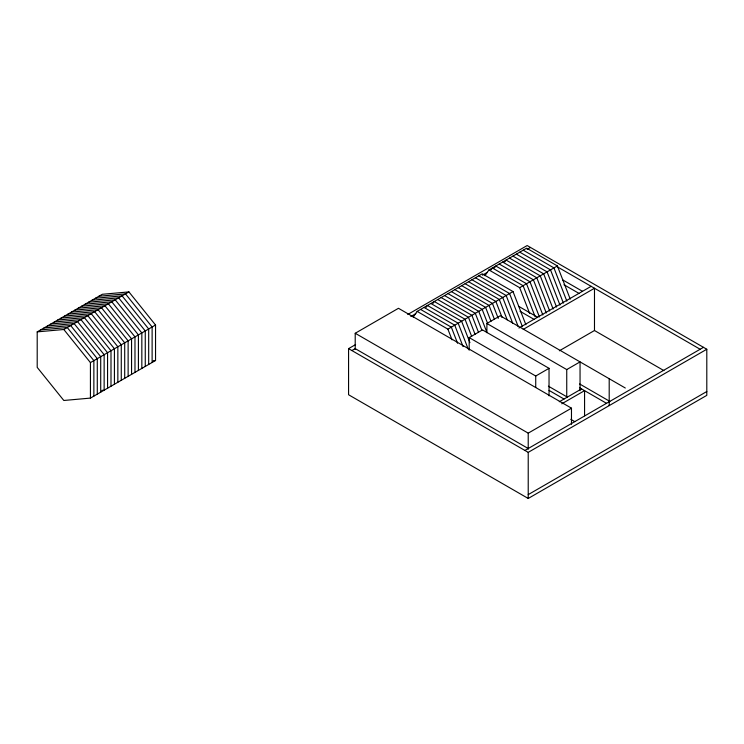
<?xml version="1.0" encoding="UTF-8"?>
<svg xmlns="http://www.w3.org/2000/svg" width="744" height="744" viewBox="0 0 744 744"><rect width="100%" height="100%" fill="white"/><g stroke="black" fill="none" stroke-linecap="round" stroke-linejoin="round"><path stroke-width="1.12" d="M413.153 317.102L417.161 311.401L482.27 273.811L513.007 291.555L525.878 324.737M426.098 307.365L427.437 305.468L458.174 323.212L468.143 348.899M432.952 303.413L434.291 301.506L465.028 319.25L471.668 336.381M484.939 275.661L488.948 269.951L526.64 248.189L557.377 265.933L570.248 299.116M491.031 269.877L492.37 267.979L523.106 285.724L535.15 316.767M494.462 267.896L495.802 265.999L526.529 283.743L539.409 316.925M504.739 261.962L506.078 260.065L536.815 277.81L549.686 310.992M37.2 331.88L102.309 294.28L128.926 291.908L155.543 325.016L155.543 360.505L90.433 398.096L63.817 400.477L37.2 367.369L37.2 331.88L63.817 329.499L128.926 291.908M90.433 398.096L90.433 362.607L155.543 325.016M355.214 349.401L355.214 333.266L398.468 308.295L571.476 408.177L571.476 424.312M407.768 314.47L527.161 245.539L706.8 349.252L706.8 395.362L528.221 498.461L348.573 394.748L348.573 348.638L355.604 344.584M351.884 350.554L355.214 348.629L528.221 448.52M410.818 316.526L415.831 313.633M482.438 275.178L487.357 272.332M527.133 249.37L530.463 247.445M417.161 311.401L447.888 329.146L513.007 291.555M488.948 269.951L519.675 287.696L557.377 265.933M486.892 332.698L486.892 323.473L500.201 315.791L625.304 388.015M469.185 350.201L469.185 337.599L482.493 329.918L549.035 368.327L549.035 395.827M518.94 328.011L591.145 286.319M523.237 329.387L594.484 288.254L594.484 330.513L663.918 370.605M559.367 350.787L594.484 330.513M469.185 337.599L535.726 376.018L549.035 368.327M486.892 323.473L566.742 369.573L580.05 361.891L580.05 390.702M559.283 401.76L581.548 388.907M561.776 403.806L584.57 390.647L584.57 415.775M355.214 333.266L528.221 433.148L571.476 408.177M524.892 450.436L703.471 347.336M348.573 348.638L528.221 452.361L706.8 349.252M528.221 494.621L706.8 391.521M98.887 296.261L125.504 293.889L152.12 326.997L152.12 362.486M95.455 298.242L122.072 295.861L148.688 328.978L148.688 364.467M92.033 300.223L118.649 297.842L145.266 330.95L145.266 366.439M88.601 302.194L115.218 299.823L141.834 332.931L141.834 368.419M85.179 304.175L111.795 301.804L138.412 334.912L138.412 370.4M81.747 306.156L108.364 303.775L134.98 336.893L134.98 372.381M78.325 308.137L104.941 305.756L131.558 338.864L131.558 374.353M74.893 310.108L101.51 307.737L128.126 340.845L128.126 376.334M71.471 312.089L98.087 309.709L124.704 342.826L124.704 378.315M68.039 314.07L94.655 311.69L121.272 344.807L121.272 380.296M64.616 316.051L91.233 313.67L117.85 346.778L117.85 382.267M61.185 318.023L87.801 315.651L114.418 348.759L114.418 384.248M57.762 320.004L84.379 317.623L110.996 350.74L110.996 386.229M54.331 321.985L80.947 319.604L107.564 352.721L107.564 388.21M50.908 323.966L77.525 321.585L104.141 354.693L104.141 390.182L101.826 390.395M47.477 325.937L74.093 323.566L100.71 356.674L100.71 392.162M44.054 327.918L70.671 325.537L97.287 358.654L97.287 394.143M40.622 329.899L67.248 327.518L93.865 360.635L93.865 396.124M153.227 360.71L155.543 360.505M557.135 266.696L700.141 349.252M523.209 250.17L553.945 267.914L566.826 301.097M519.786 252.151L550.523 269.895L563.394 303.078M562.492 279.772L582.496 291.313M516.364 254.132L547.091 271.876L559.972 305.059M563.933 284.71L578.934 293.368M512.932 256.103L543.669 273.848L556.54 307.03M509.51 258.084L540.237 275.829L553.118 309.011M502.656 262.046L533.383 279.791L546.263 312.973M499.224 264.018L529.961 281.762L542.832 314.945M478.838 275.792L509.575 293.536L522.455 326.718M475.416 277.763L506.153 295.507L518.196 326.551M518.577 306.277L537.587 317.242M471.984 279.744L502.721 297.488L512.69 323.184M519.982 311.243L533.978 319.325M468.562 281.725L499.298 299.469L507.185 319.808M465.13 283.706L495.867 301.45L502.098 317.502M461.708 285.677L492.444 303.422L498.257 318.413M458.285 287.658L489.013 305.403L494.416 319.316M454.854 289.639L485.59 307.384L490.984 321.296M451.431 291.62L482.159 309.365L487.562 323.277M448 293.592L478.736 311.336L486.623 331.675M444.577 295.573L475.304 313.317L481.954 330.448M441.146 297.553L471.882 315.298L478.522 332.419M437.723 299.534L468.45 317.279L475.1 334.4M579.65 383.969L609.838 401.397M579.557 387.754L606.509 403.313M430.869 303.487L461.596 321.231L469.91 342.64M424.015 307.439L454.742 325.184L463.056 346.602M420.583 309.42L451.32 327.165L457.551 343.226M548.402 386.183L567.337 397.11M549.063 390.405L564.008 399.035M570.806 419.318L574.796 421.625M63.817 329.499L90.433 362.607M519.675 287.696L529.644 313.391M447.888 329.146L452.045 339.85M609.197 378.715L609.197 405.61M566.742 369.573L566.742 397.24M535.726 376.018L535.726 387.475M528.221 433.148L528.221 449.283M528.221 452.361L528.221 498.461"/></g></svg>
